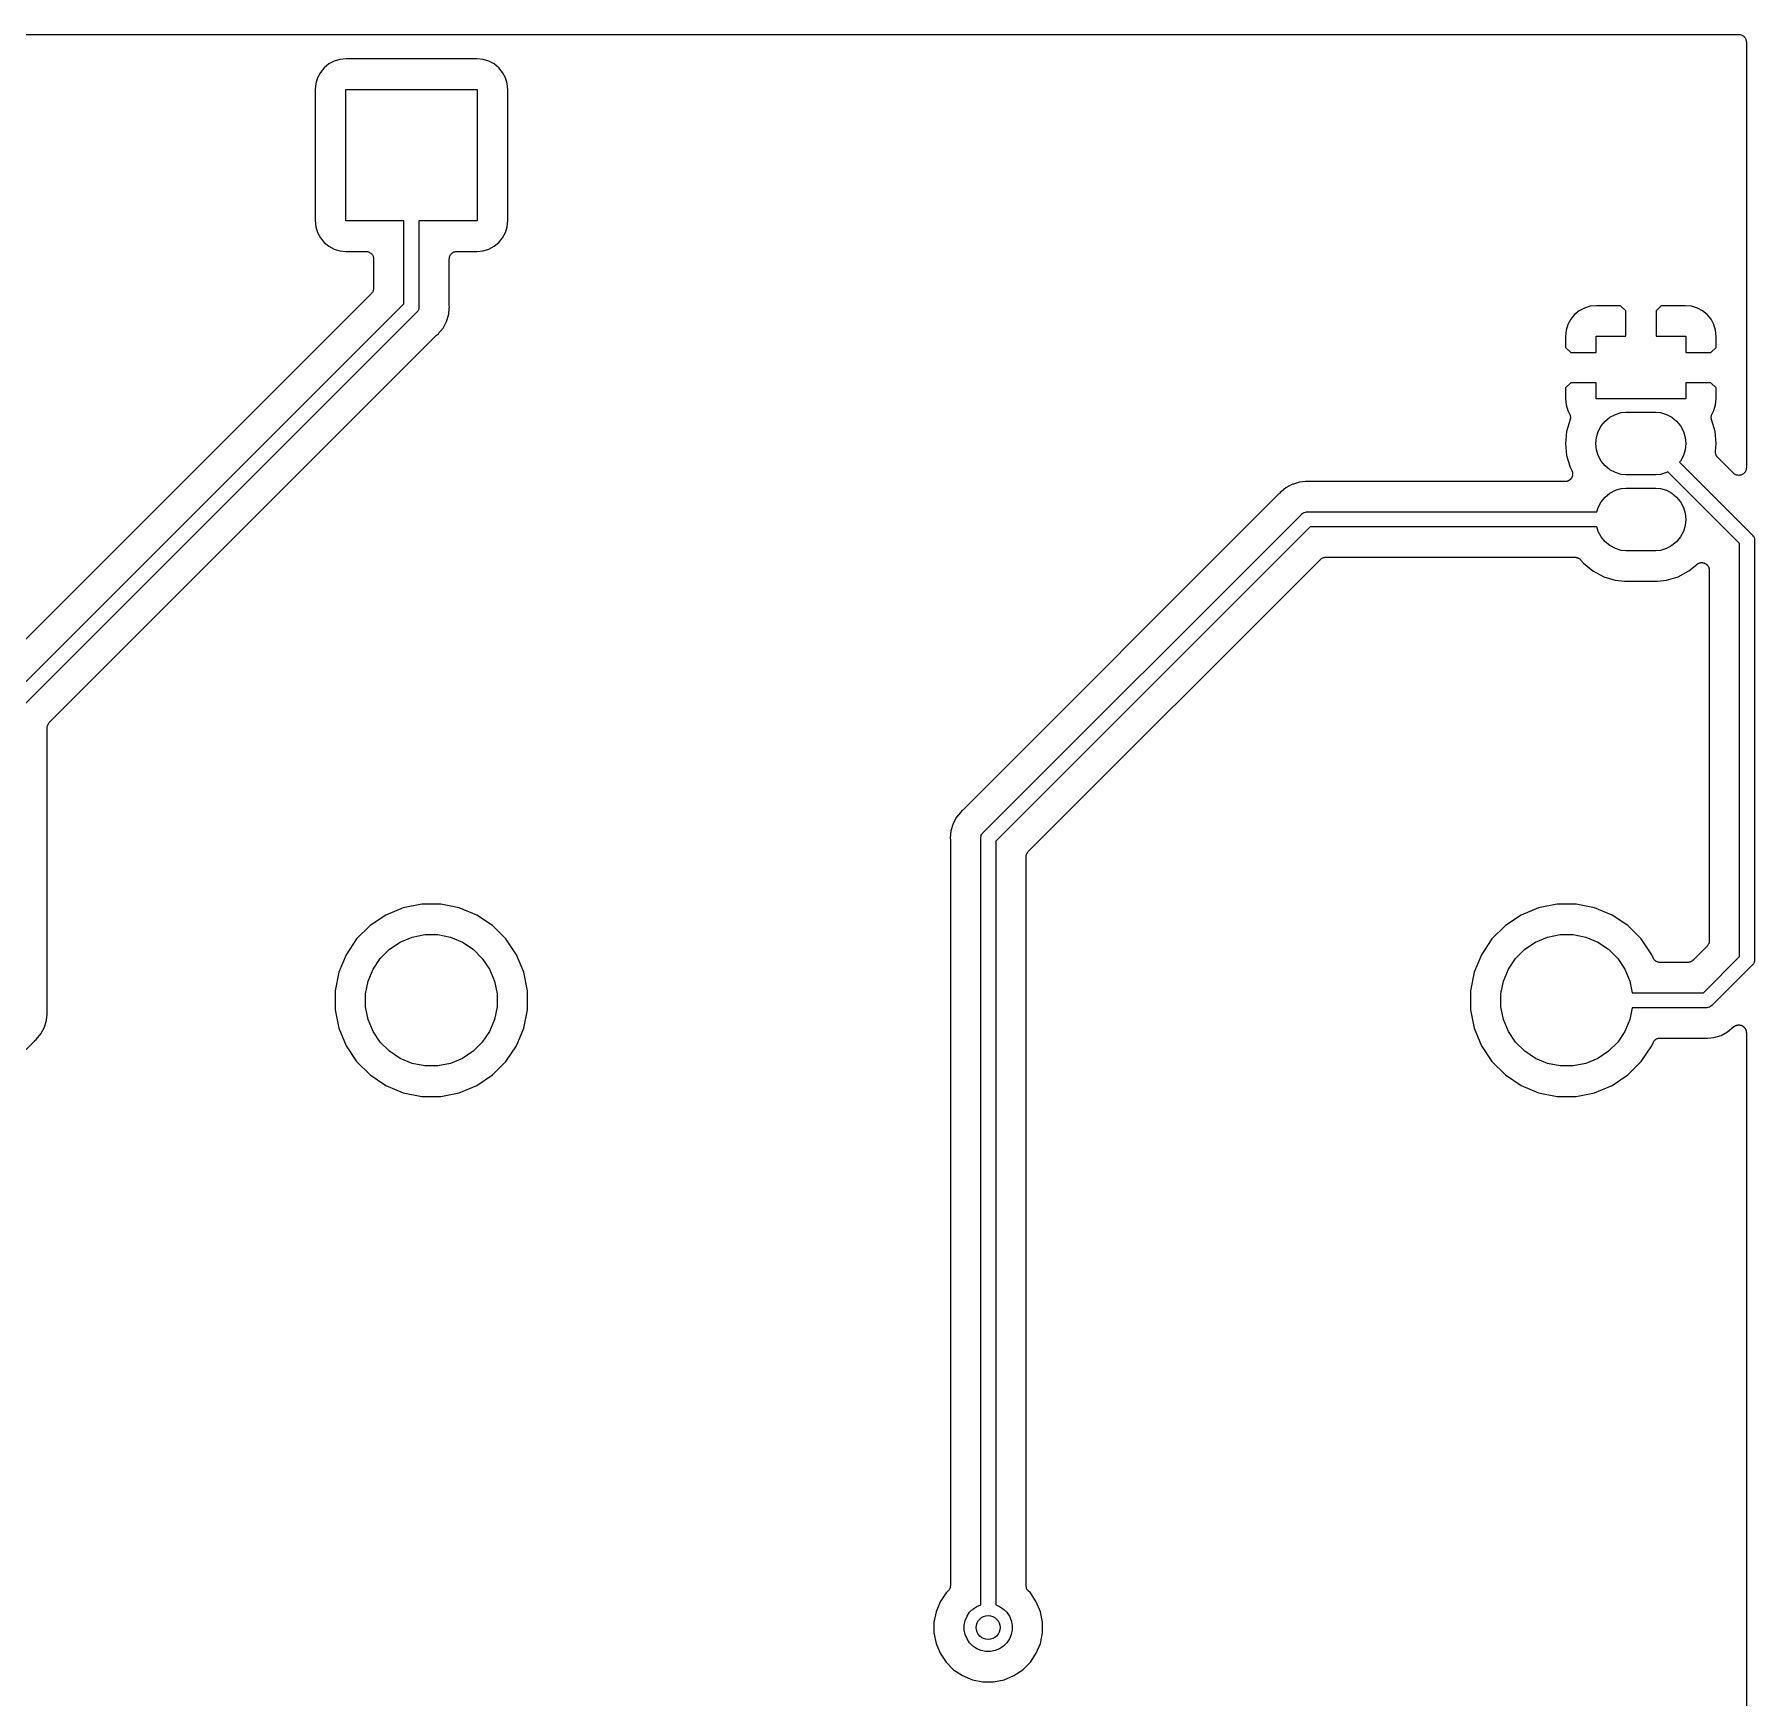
# Model space of a CAD drawing. Extents: x 0.71 to 5.18, y -2.28 to -0.62.
# Drawn here: x 4.052 to 5.185, y -1.716 to -0.621 of the extents above; entities that cross this region are included whole.
import ezdxf

# ---------------------------------------------------------------- set-up
doc = ezdxf.new("R2010")
doc.units = 0
doc.header["$MEASUREMENT"] = 0
doc.layers.add('BLACK', color=7, linetype='CONTINUOUS')

msp = doc.modelspace()

# ---------------------------------------------------------------- linework, layer by layer
at = {"layer": 'BLACK', "linetype": 'CONTINUOUS'}
for p, q in [((0.7255, -0.6205), (5.1745, -0.6205)), ((5.1745, -0.6205), (5.17453, -0.6205)), ((5.17453, -0.6205), (5.17453, -0.6205)), ((5.17453, -0.6205), (5.17454, -0.6205)), ((5.17454, -0.6205), (5.17457, -0.6205)), ((5.17457, -0.6205), (5.17504, -0.620553)), ((5.17504, -0.620553), (5.17551, -0.620602)), ((5.17551, -0.620602), (5.17552, -0.620607)), ((5.17552, -0.620607), (5.17554, -0.620609)), ((5.17554, -0.620609), (5.17599, -0.620752)), ((5.17599, -0.620752), (5.17644, -0.620891)), ((5.17644, -0.620891), (5.17645, -0.620899)), ((5.17645, -0.620899), (5.17647, -0.620904)), ((5.17647, -0.620904), (5.17688, -0.621131)), ((5.17688, -0.621131), (5.1773, -0.621355)), ((5.1773, -0.621355), (5.17731, -0.621366)), ((5.17731, -0.621366), (5.17732, -0.621374)), ((5.17732, -0.621374), (5.17768, -0.621676)), ((5.17768, -0.621676), (5.17805, -0.621977)), ((5.17805, -0.621977), (5.17806, -0.62199)), ((5.17806, -0.62199), (5.17807, -0.622002)), ((5.17807, -0.622002), (5.17837, -0.622368)), ((5.17837, -0.622368), (5.17866, -0.622733)), ((5.17866, -0.622733), (5.17867, -0.622749)), ((5.17867, -0.622749), (5.17868, -0.622762)), ((5.17868, -0.622762), (5.1789, -0.623179)), ((5.1789, -0.623179), (5.17912, -0.623595)), ((5.17912, -0.623595), (5.17913, -0.623611)), ((5.17913, -0.623611), (5.17914, -0.623627)), ((5.17914, -0.623627), (5.17927, -0.624077)), ((5.17927, -0.624077), (5.1794, -0.624529)), ((5.1794, -0.624529), (5.17941, -0.624546)), ((5.17941, -0.624546), (5.17941, -0.624563)), ((5.17941, -0.624563), (5.17945, -0.625031)), ((5.17945, -0.625031), (5.1795, -0.6255)), ((5.1795, -0.6255), (5.1795, -0.906)), ((4.23998, -0.645528), (4.23813, -0.649002)), ((4.24248, -0.642482), (4.23998, -0.645528)), ((4.24553, -0.639983), (4.24248, -0.642482)), ((4.249, -0.638126), (4.24553, -0.639983)), ((4.25277, -0.636982), (4.249, -0.638126)), ((4.25694, -0.636572), (4.25277, -0.636982)), ((4.34306, -0.636572), (4.25694, -0.636572)), ((4.34723, -0.636982), (4.34306, -0.636572)), ((4.351, -0.638126), (4.34723, -0.636982)), ((4.35447, -0.639983), (4.351, -0.638126)), ((4.35752, -0.642482), (4.35447, -0.639983)), ((4.36002, -0.645528), (4.35752, -0.642482)), ((4.36187, -0.649002), (4.36002, -0.645528)), ((4.23698, -0.652772), (4.23657, -0.656939)), ((4.23657, -0.656939), (4.23657, -0.743061)), ((4.23813, -0.649002), (4.23698, -0.652772)), ((4.25669, -0.743307), (4.25669, -0.656693)), ((4.25669, -0.656693), (4.34331, -0.656693)), ((4.34331, -0.656693), (4.34331, -0.743307)), ((4.36302, -0.652772), (4.36187, -0.649002)), ((4.36343, -0.656939), (4.36302, -0.652772)), ((4.36343, -0.743061), (4.36343, -0.656939)), ((4.23657, -0.743061), (4.23698, -0.747228)), ((4.23698, -0.747228), (4.23813, -0.750998)), ((4.29508, -0.743307), (4.25669, -0.743307)), ((4.29508, -0.797961), (4.29508, -0.743307)), ((4.34331, -0.743307), (4.30492, -0.743307)), ((4.30492, -0.743307), (4.30492, -0.799759)), ((4.36187, -0.750998), (4.36302, -0.747228)), ((4.36302, -0.747228), (4.36343, -0.743061)), ((4.23813, -0.750998), (4.23998, -0.754472)), ((4.23998, -0.754472), (4.24248, -0.757518)), ((4.24248, -0.757518), (4.24553, -0.760017)), ((4.35447, -0.760017), (4.35752, -0.757518)), ((4.35752, -0.757518), (4.36002, -0.754472)), ((4.36002, -0.754472), (4.36187, -0.750998)), ((4.24553, -0.760017), (4.249, -0.761874)), ((4.249, -0.761874), (4.25277, -0.763018)), ((4.25277, -0.763018), (4.25694, -0.763428)), ((4.25694, -0.763428), (4.27008, -0.763428)), ((4.27008, -0.763428), (4.27011, -0.763428)), ((4.27011, -0.763428), (4.27011, -0.763428)), ((4.27011, -0.763428), (4.27011, -0.763428)), ((4.27011, -0.763428), (4.27015, -0.763429)), ((4.27015, -0.763429), (4.27062, -0.763481)), ((4.27062, -0.763481), (4.27108, -0.76353)), ((4.27108, -0.76353), (4.2711, -0.763535)), ((4.2711, -0.763535), (4.27112, -0.763537)), ((4.27112, -0.763537), (4.27157, -0.76368)), ((4.27157, -0.76368), (4.27202, -0.763819)), ((4.27202, -0.763819), (4.27203, -0.763827)), ((4.27203, -0.763827), (4.27205, -0.763832)), ((4.27205, -0.763832), (4.27246, -0.764059)), ((4.27246, -0.764059), (4.27287, -0.764283)), ((4.27287, -0.764283), (4.27289, -0.764294)), ((4.27289, -0.764294), (4.2729, -0.764302)), ((4.2729, -0.764302), (4.27326, -0.764604)), ((4.27326, -0.764604), (4.27363, -0.764905)), ((4.27363, -0.764905), (4.27364, -0.764918)), ((4.27364, -0.764918), (4.27365, -0.76493)), ((4.27365, -0.76493), (4.27395, -0.765296)), ((4.27395, -0.765296), (4.27424, -0.765661)), ((4.27424, -0.765661), (4.27425, -0.765677)), ((4.27425, -0.765677), (4.27426, -0.76569)), ((4.27426, -0.76569), (4.27448, -0.766107)), ((4.27448, -0.766107), (4.2747, -0.766523)), ((4.2747, -0.766523), (4.27471, -0.766539)), ((4.27471, -0.766539), (4.27471, -0.766555)), ((4.27471, -0.766555), (4.27485, -0.767005)), ((4.27485, -0.767005), (4.27498, -0.767457)), ((4.27498, -0.767457), (4.27499, -0.767474)), ((4.27499, -0.767474), (4.27499, -0.767491)), ((4.27499, -0.767491), (4.27503, -0.767959)), ((4.27503, -0.767959), (4.27508, -0.768428)), ((4.27508, -0.768428), (4.27508, -0.787606)), ((4.32492, -0.768358), (4.32497, -0.767889)), ((4.32492, -0.768392), (4.32492, -0.768358)), ((4.32492, -0.768393), (4.32492, -0.768392)), ((4.32492, -0.768394), (4.32492, -0.768393)), ((4.32492, -0.768428), (4.32492, -0.768394)), ((4.32492, -0.798531), (4.32492, -0.768428)), ((4.32497, -0.767889), (4.32502, -0.767423)), ((4.32502, -0.767423), (4.32503, -0.767406)), ((4.32503, -0.767388), (4.32517, -0.76694)), ((4.32503, -0.767406), (4.32503, -0.767388)), ((4.32517, -0.76694), (4.32531, -0.76649)), ((4.32531, -0.76649), (4.32532, -0.766475)), ((4.32532, -0.766475), (4.32533, -0.766458)), ((4.32533, -0.766458), (4.32555, -0.766047)), ((4.32555, -0.766047), (4.32578, -0.765632)), ((4.32578, -0.765632), (4.32579, -0.765619)), ((4.32579, -0.765619), (4.3258, -0.765603)), ((4.3258, -0.765603), (4.3261, -0.765243)), ((4.3261, -0.765243), (4.3264, -0.76488)), ((4.3264, -0.76488), (4.32641, -0.764869)), ((4.32641, -0.764869), (4.32642, -0.764856)), ((4.32642, -0.764856), (4.32679, -0.764561)), ((4.32679, -0.764561), (4.32715, -0.764263)), ((4.32715, -0.764263), (4.32717, -0.764255)), ((4.32717, -0.764255), (4.32718, -0.764244)), ((4.32718, -0.764244), (4.3276, -0.764026)), ((4.3276, -0.764026), (4.32802, -0.763805)), ((4.32802, -0.763805), (4.32803, -0.7638)), ((4.32803, -0.7638), (4.32805, -0.763792)), ((4.32805, -0.763792), (4.3285, -0.76366)), ((4.3285, -0.76366), (4.32895, -0.763523)), ((4.32895, -0.763523), (4.32897, -0.763522)), ((4.32897, -0.763522), (4.32898, -0.763517)), ((4.32898, -0.763517), (4.32945, -0.763474)), ((4.32945, -0.763474), (4.32992, -0.763428)), ((4.32992, -0.763428), (4.34306, -0.763428)), ((4.34306, -0.763428), (4.34723, -0.763018)), ((4.34723, -0.763018), (4.351, -0.761874)), ((4.351, -0.761874), (4.35447, -0.760017)), ((4.27361, -0.791142), (4.01842, -1.04634)), ((4.27391, -0.790785), (4.27361, -0.791142)), ((4.2742, -0.790431), (4.27391, -0.790785)), ((4.27422, -0.790408), (4.2742, -0.790431)), ((4.27423, -0.790388), (4.27422, -0.790408)), ((4.27445, -0.789981), (4.27423, -0.790388)), ((4.27467, -0.789576), (4.27445, -0.789981)), ((4.27468, -0.789551), (4.27467, -0.789576)), ((4.27469, -0.789528), (4.27468, -0.789551)), ((4.27483, -0.789085), (4.27469, -0.789528)), ((4.27497, -0.788646), (4.27483, -0.789085)), ((4.27498, -0.788594), (4.27497, -0.78862)), ((4.27497, -0.78862), (4.27497, -0.788646)), ((4.27503, -0.788136), (4.27498, -0.788594)), ((4.27508, -0.787676), (4.27503, -0.788136)), ((4.27508, -0.787606), (4.27508, -0.787623)), ((4.27508, -0.787623), (4.27508, -0.787624)), ((4.27508, -0.787624), (4.27508, -0.787624)), ((4.27508, -0.787624), (4.27508, -0.787676)), ((4.03169, -1.06135), (4.29508, -0.797961)), ((4.30331, -0.80365), (4.03992, -1.06704)), ((4.3035, -0.803497), (4.30331, -0.80365)), ((4.30365, -0.803309), (4.3035, -0.803497)), ((4.30411, -0.802747), (4.30365, -0.803309)), ((4.30365, -0.803309), (4.30365, -0.803309)), ((4.30413, -0.80271), (4.30411, -0.802747)), ((4.30457, -0.801892), (4.30413, -0.80271)), ((4.30485, -0.800965), (4.30457, -0.801892)), ((4.30492, -0.800241), (4.30485, -0.800965)), ((4.30492, -0.799759), (4.30495, -0.8)), ((4.30495, -0.8), (4.30492, -0.800241)), ((4.30492, -0.800241), (4.30492, -0.800241)), ((4.32456, -0.804885), (4.32495, -0.80098)), ((4.32494, -0.79874), (4.32492, -0.798531)), ((4.32494, -0.798951), (4.32494, -0.79874)), ((4.32495, -0.799021), (4.32494, -0.798951)), ((4.32504, -0.8), (4.32495, -0.799021)), ((4.32495, -0.800979), (4.32504, -0.8)), ((4.32495, -0.80098), (4.32495, -0.800979)), ((5.06931, -0.802621), (5.06626, -0.80512)), ((5.07278, -0.800764), (5.06931, -0.802621)), ((5.07655, -0.79962), (5.07278, -0.800764)), ((5.0807, -0.799211), (5.07655, -0.79962)), ((5.09667, -0.799317), (5.0807, -0.799211)), ((5.1, -0.802652), (5.09667, -0.799317)), ((5.1, -0.819331), (5.1, -0.802652)), ((5.12333, -0.799317), (5.12, -0.802652)), ((5.12, -0.802652), (5.12, -0.819331)), ((5.1393, -0.799211), (5.12333, -0.799317)), ((5.14345, -0.79962), (5.1393, -0.799211)), ((5.14722, -0.800764), (5.14345, -0.79962)), ((5.15069, -0.802621), (5.14722, -0.800764)), ((5.15374, -0.80512), (5.15069, -0.802621)), ((4.31898, -0.816158), (4.32082, -0.813913)), ((4.32082, -0.813913), (4.32314, -0.809583)), ((4.32314, -0.809583), (4.32456, -0.804885)), ((5.06076, -0.81541), (5.06035, -0.819544)), ((5.06191, -0.81164), (5.06076, -0.81541)), ((5.06376, -0.808165), (5.06191, -0.81164)), ((5.06626, -0.80512), (5.06376, -0.808165)), ((5.15624, -0.808165), (5.15374, -0.80512)), ((5.15809, -0.81164), (5.15624, -0.808165)), ((5.15924, -0.81541), (5.15809, -0.81164)), ((5.15965, -0.819544), (5.15924, -0.81541)), ((4.06139, -1.07386), (4.31658, -0.818661)), ((4.31658, -0.818661), (4.31663, -0.818612)), ((4.31663, -0.818612), (4.3168, -0.81848)), ((4.3168, -0.81848), (4.31695, -0.818332)), ((4.31695, -0.818332), (4.31771, -0.817707)), ((4.31771, -0.817707), (4.31833, -0.816946)), ((4.31833, -0.816946), (4.31834, -0.816942)), ((4.31834, -0.816942), (4.31898, -0.816159)), ((4.31898, -0.816159), (4.31898, -0.816158)), ((5.06035, -0.819544), (5.06045, -0.826652)), ((5.06045, -0.826652), (5.06379, -0.83)), ((5.08047, -0.83), (5.08047, -0.819331)), ((5.08047, -0.819331), (5.1, -0.819331)), ((5.12, -0.819331), (5.13953, -0.819331)), ((5.13953, -0.819331), (5.13953, -0.83)), ((5.15621, -0.83), (5.15955, -0.826652)), ((5.15955, -0.826652), (5.15965, -0.819544)), ((5.06379, -0.83), (5.08047, -0.83)), ((5.13953, -0.83), (5.15621, -0.83)), ((5.06379, -0.85), (5.06045, -0.853348)), ((5.08047, -0.85), (5.06379, -0.85)), ((5.08047, -0.860669), (5.08047, -0.85)), ((5.15621, -0.85), (5.13953, -0.85)), ((5.13953, -0.85), (5.13953, -0.860669)), ((5.15955, -0.853348), (5.15621, -0.85)), ((5.06045, -0.853348), (5.06035, -0.860456)), ((5.06035, -0.860456), (5.06076, -0.86459)), ((5.13953, -0.860669), (5.08047, -0.860669)), ((5.15924, -0.86459), (5.15965, -0.860456)), ((5.15965, -0.860456), (5.15955, -0.853348)), ((5.06076, -0.86459), (5.06191, -0.86836)), ((5.06191, -0.86836), (5.06304, -0.870474)), ((5.06304, -0.870474), (5.06304, -0.870488)), ((5.06304, -0.870488), (5.06304, -0.870489)), ((5.06304, -0.870489), (5.06304, -0.87049)), ((5.06304, -0.87049), (5.06307, -0.870536)), ((5.06307, -0.870536), (5.06324, -0.870964)), ((5.06324, -0.870964), (5.06341, -0.871392)), ((5.06341, -0.871392), (5.06342, -0.871418)), ((5.06342, -0.871418), (5.06343, -0.871442)), ((5.06343, -0.871442), (5.06351, -0.871896)), ((5.06351, -0.871896), (5.0636, -0.872349)), ((5.0636, -0.872349), (5.0636, -0.872376)), ((5.0636, -0.872376), (5.06361, -0.872402)), ((5.06361, -0.872402), (5.0636, -0.872864)), ((5.0896, -0.872731), (5.09319, -0.870812)), ((5.09319, -0.870812), (5.09709, -0.86963)), ((5.09709, -0.86963), (5.10013, -0.869331)), ((5.10013, -0.869331), (5.11987, -0.869331)), ((5.11987, -0.869331), (5.12291, -0.86963)), ((5.12291, -0.86963), (5.12681, -0.870812)), ((5.12681, -0.870812), (5.1304, -0.872731)), ((5.1564, -0.87228), (5.1565, -0.871827)), ((5.1564, -0.872306), (5.1564, -0.87228)), ((5.1564, -0.872332), (5.1564, -0.872306)), ((5.1564, -0.872793), (5.1564, -0.872332)), ((5.1565, -0.871827), (5.15659, -0.871375)), ((5.15659, -0.871375), (5.1566, -0.871351)), ((5.1566, -0.871351), (5.15661, -0.871325)), ((5.15661, -0.871325), (5.15679, -0.870901)), ((5.15679, -0.870901), (5.15696, -0.870474)), ((5.15696, -0.870474), (5.15809, -0.86836)), ((5.15809, -0.86836), (5.15924, -0.86459)), ((5.06106, -0.882027), (5.06028, -0.89)), ((5.06341, -0.874282), (5.06106, -0.882027)), ((5.0635, -0.873832), (5.06341, -0.874282)), ((5.0636, -0.873377), (5.0635, -0.873832)), ((5.0636, -0.872864), (5.0636, -0.873325)), ((5.0636, -0.873325), (5.0636, -0.873351)), ((5.0636, -0.873351), (5.0636, -0.873377)), ((5.08077, -0.885948), (5.08195, -0.882052)), ((5.08195, -0.882052), (5.08387, -0.878461)), ((5.08387, -0.878461), (5.08646, -0.875314)), ((5.08646, -0.875314), (5.0896, -0.872731)), ((5.1304, -0.872731), (5.13354, -0.875314)), ((5.13354, -0.875314), (5.13613, -0.878461)), ((5.13613, -0.878461), (5.13805, -0.882052)), ((5.13805, -0.882052), (5.13923, -0.885948)), ((5.15639, -0.873256), (5.1564, -0.872793)), ((5.1564, -0.873282), (5.15639, -0.873256)), ((5.1564, -0.873308), (5.1564, -0.873282)), ((5.15649, -0.873759), (5.1564, -0.873308)), ((5.15657, -0.874215), (5.15649, -0.873759)), ((5.15658, -0.874265), (5.15657, -0.874215)), ((5.15658, -0.874266), (5.15658, -0.874265)), ((5.15659, -0.874282), (5.15658, -0.874266)), ((5.15658, -0.874266), (5.15658, -0.874266)), ((5.15894, -0.882027), (5.15659, -0.874282)), ((5.15972, -0.89), (5.15894, -0.882027)), ((5.06028, -0.89), (5.06106, -0.897973)), ((5.08037, -0.89), (5.08077, -0.885948)), ((5.08077, -0.894052), (5.08037, -0.89)), ((5.08195, -0.897948), (5.08077, -0.894052)), ((5.13923, -0.894052), (5.13805, -0.897948)), ((5.13923, -0.885948), (5.13963, -0.89)), ((5.13963, -0.89), (5.13923, -0.894052)), ((5.15921, -0.895198), (5.15972, -0.89)), ((5.15921, -0.895418), (5.15921, -0.895198)), ((5.06106, -0.897973), (5.06339, -0.905639)), ((5.06339, -0.905639), (5.0645, -0.907722)), ((5.08387, -0.901539), (5.08195, -0.897948)), ((5.08646, -0.904686), (5.08387, -0.901539)), ((5.0896, -0.907269), (5.08646, -0.904686)), ((5.13613, -0.901539), (5.13548, -0.902332)), ((5.13548, -0.902332), (5.18331, -0.950165)), ((5.13805, -0.897948), (5.13613, -0.901539)), ((5.15919, -0.895636), (5.15921, -0.895418)), ((5.15921, -0.895905), (5.15919, -0.895636)), ((5.15921, -0.896174), (5.15921, -0.895905)), ((5.15925, -0.896389), (5.15921, -0.896174)), ((5.15927, -0.896608), (5.15925, -0.896389)), ((5.15935, -0.896867), (5.15927, -0.896608)), ((5.1594, -0.897131), (5.15935, -0.896867)), ((5.15948, -0.897334), (5.1594, -0.897131)), ((5.15955, -0.897545), (5.15948, -0.897334)), ((5.15967, -0.897785), (5.15955, -0.897545)), ((5.15977, -0.898034), (5.15967, -0.897785)), ((5.15989, -0.898217), (5.15977, -0.898034)), ((5.15999, -0.898412), (5.15989, -0.898217)), ((5.16016, -0.898622), (5.15999, -0.898412)), ((5.16031, -0.898847), (5.16016, -0.898622)), ((5.16047, -0.899003), (5.16031, -0.898847)), ((5.1606, -0.899174), (5.16047, -0.899003)), ((5.16065, -0.899224), (5.1606, -0.899174)), ((5.17096, -0.909536), (5.16065, -0.899224)), ((5.17945, -0.906551), (5.17939, -0.907023)), ((5.1795, -0.90607), (5.17945, -0.906551)), ((5.1795, -0.906), (5.1795, -0.906052)), ((5.1795, -0.906052), (5.1795, -0.906053)), ((5.1795, -0.906053), (5.1795, -0.906053)), ((5.1795, -0.906053), (5.1795, -0.90607)), ((4.88042, -0.916864), (4.87609, -0.919178)), ((4.88105, -0.916671), (4.88042, -0.916864)), ((4.88106, -0.91667), (4.88105, -0.916671)), ((4.88511, -0.915439), (4.88106, -0.91667)), ((4.88902, -0.915055), (4.88511, -0.915439)), ((4.89, -0.914958), (4.88902, -0.915055)), ((4.88902, -0.915055), (4.88902, -0.915055)), ((4.89098, -0.915055), (4.89, -0.914958)), ((4.89119, -0.915055), (4.89098, -0.915055)), ((4.8914, -0.915078), (4.89119, -0.915055)), ((4.89147, -0.915079), (4.8914, -0.915078)), ((5.06009, -0.915079), (4.89147, -0.915079)), ((5.06032, -0.915056), (5.06009, -0.915079)), ((5.06055, -0.915057), (5.06032, -0.915056)), ((5.06081, -0.915009), (5.06055, -0.915057)), ((5.06106, -0.914984), (5.06081, -0.915009)), ((5.06128, -0.914916), (5.06106, -0.914984)), ((5.06151, -0.914872), (5.06128, -0.914916)), ((5.06175, -0.914776), (5.06151, -0.914872)), ((5.062, -0.914701), (5.06175, -0.914776)), ((5.0622, -0.914592), (5.062, -0.914701)), ((5.06242, -0.914505), (5.0622, -0.914592)), ((5.06263, -0.914364), (5.06242, -0.914505)), ((5.06286, -0.914243), (5.06263, -0.914364)), ((5.06304, -0.914096), (5.06286, -0.914243)), ((5.06323, -0.913969), (5.06304, -0.914096)), ((5.06341, -0.913789), (5.06323, -0.913969)), ((5.06361, -0.913627), (5.06341, -0.913789)), ((5.06376, -0.913447), (5.06361, -0.913627)), ((5.06393, -0.913284), (5.06376, -0.913447)), ((5.06407, -0.913072), (5.06393, -0.913284)), ((5.06424, -0.912875), (5.06407, -0.913072)), ((5.06435, -0.91267), (5.06424, -0.912875)), ((5.06448, -0.912478), (5.06435, -0.91267)), ((5.06458, -0.912242), (5.06448, -0.912478)), ((5.0645, -0.907722), (5.06453, -0.907784)), ((5.06453, -0.907784), (5.06462, -0.908)), ((5.0647, -0.912016), (5.06458, -0.912242)), ((5.06462, -0.908), (5.06473, -0.908206)), ((5.06477, -0.911794), (5.0647, -0.912016)), ((5.06473, -0.908206), (5.0648, -0.908451)), ((5.06486, -0.91158), (5.06477, -0.911794)), ((5.0648, -0.908451), (5.06489, -0.90869)), ((5.06491, -0.911329), (5.06486, -0.91158)), ((5.06489, -0.90869), (5.06494, -0.908919)), ((5.06499, -0.911084), (5.06491, -0.911329)), ((5.06494, -0.908919), (5.065, -0.909142)), ((5.06501, -0.910853), (5.06499, -0.911084)), ((5.065, -0.909142), (5.06502, -0.909397)), ((5.06506, -0.910625), (5.06501, -0.910853)), ((5.06502, -0.909397), (5.06507, -0.909649)), ((5.06509, -0.910114), (5.06506, -0.910369)), ((5.06506, -0.910369), (5.06506, -0.910625)), ((5.06507, -0.909649), (5.06507, -0.909882)), ((5.06507, -0.909882), (5.06509, -0.910114)), ((5.09319, -0.909188), (5.0896, -0.907269)), ((5.09709, -0.91037), (5.09319, -0.909188)), ((5.10013, -0.910669), (5.09709, -0.91037)), ((5.11987, -0.910669), (5.10013, -0.910669)), ((5.12291, -0.91037), (5.11987, -0.910669)), ((5.12681, -0.909188), (5.12291, -0.91037)), ((5.12785, -0.908629), (5.12681, -0.909188)), ((5.17508, -0.955854), (5.12785, -0.908629)), ((5.17133, -0.909839), (5.17096, -0.909536)), ((5.1717, -0.910145), (5.17133, -0.909839)), ((5.17171, -0.91015), (5.1717, -0.910145)), ((5.17172, -0.910155), (5.17171, -0.91015)), ((5.17214, -0.910381), (5.17172, -0.910155)), ((5.17256, -0.910609), (5.17214, -0.910381)), ((5.17257, -0.910612), (5.17256, -0.910609)), ((5.17258, -0.910616), (5.17257, -0.910612)), ((5.17304, -0.910757), (5.17258, -0.910616)), ((5.17349, -0.910898), (5.17304, -0.910757)), ((5.1735, -0.910899), (5.17349, -0.910898)), ((5.17351, -0.910902), (5.1735, -0.910899)), ((5.17399, -0.91095), (5.17351, -0.910902)), ((5.17447, -0.911), (5.17399, -0.91095)), ((5.17448, -0.911), (5.17447, -0.910999)), ((5.17447, -0.910999), (5.17447, -0.911)), ((5.17496, -0.910955), (5.17448, -0.911)), ((5.17544, -0.910912), (5.17496, -0.910955)), ((5.17545, -0.910909), (5.17544, -0.910912)), ((5.17592, -0.91077), (5.17545, -0.910908)), ((5.17545, -0.910908), (5.17545, -0.910909)), ((5.17637, -0.910636), (5.17592, -0.91077)), ((5.17638, -0.910632), (5.17637, -0.910636)), ((5.17639, -0.910629), (5.17638, -0.910632)), ((5.17682, -0.910405), (5.17639, -0.910629)), ((5.17724, -0.910184), (5.17682, -0.910405)), ((5.17725, -0.910174), (5.17724, -0.910179)), ((5.17724, -0.910179), (5.17724, -0.910184)), ((5.17762, -0.909873), (5.17725, -0.910174)), ((5.178, -0.909573), (5.17762, -0.909873)), ((5.17801, -0.90956), (5.178, -0.909566)), ((5.178, -0.909566), (5.178, -0.909573)), ((5.17832, -0.909195), (5.17801, -0.90956)), ((5.17863, -0.908825), (5.17832, -0.909195)), ((5.17864, -0.908811), (5.17863, -0.908817)), ((5.17863, -0.908817), (5.17863, -0.908825)), ((5.17886, -0.908394), (5.17864, -0.908811)), ((5.1791, -0.90797), (5.17886, -0.908394)), ((5.17924, -0.907501), (5.1791, -0.907954)), ((5.1791, -0.907954), (5.1791, -0.907961)), ((5.1791, -0.907961), (5.1791, -0.90797)), ((5.17939, -0.90704), (5.17924, -0.907501)), ((5.17939, -0.907023), (5.17939, -0.907031)), ((5.17939, -0.907031), (5.17939, -0.90704)), ((4.87134, -0.923417), (4.66342, -1.13134)), ((4.87147, -0.923255), (4.87134, -0.923417)), ((4.87162, -0.923107), (4.87147, -0.923255)), ((4.87167, -0.923054), (4.87162, -0.923107)), ((4.87229, -0.922293), (4.87167, -0.923054)), ((4.87318, -0.921569), (4.87229, -0.922293)), ((4.87609, -0.919178), (4.87318, -0.921569)), ((5.08195, -0.932052), (5.08387, -0.928461)), ((5.08387, -0.928461), (5.08646, -0.925314)), ((5.08646, -0.925314), (5.0896, -0.922731)), ((5.0896, -0.922731), (5.09319, -0.920812)), ((5.09319, -0.920812), (5.09709, -0.91963)), ((5.09709, -0.91963), (5.10013, -0.919331)), ((5.10013, -0.919331), (5.11987, -0.919331)), ((5.11987, -0.919331), (5.12291, -0.91963)), ((5.12291, -0.91963), (5.12681, -0.920812)), ((5.12681, -0.920812), (5.1304, -0.922731)), ((5.1304, -0.922731), (5.13354, -0.925314)), ((5.13354, -0.925314), (5.13613, -0.928461)), ((5.13613, -0.928461), (5.13805, -0.932052)), ((4.67669, -1.14635), (4.88635, -0.936691)), ((4.88635, -0.936691), (4.8865, -0.936503)), ((4.8865, -0.936503), (4.88669, -0.93635)), ((4.88669, -0.936349), (4.88725, -0.935888)), ((4.88669, -0.93635), (4.88669, -0.936349)), ((4.88725, -0.935888), (4.88811, -0.935431)), ((4.88811, -0.935431), (4.88904, -0.93515)), ((4.88904, -0.93515), (4.88976, -0.935079)), ((4.88976, -0.935079), (4.89, -0.935055)), ((4.88976, -0.935079), (4.88976, -0.935079)), ((4.89, -0.935055), (4.89024, -0.935079)), ((4.89024, -0.935079), (5.08104, -0.935079)), ((5.08104, -0.935079), (5.08195, -0.932052)), ((5.13805, -0.932052), (5.13923, -0.935948)), ((5.13923, -0.935948), (5.13963, -0.94)), ((5.13963, -0.94), (5.13923, -0.944052)), ((4.89204, -0.944921), (4.68492, -1.15204)), ((5.08104, -0.944921), (4.89204, -0.944921)), ((5.08195, -0.947948), (5.08104, -0.944921)), ((5.08387, -0.951539), (5.08195, -0.947948)), ((5.08646, -0.954686), (5.08387, -0.951539)), ((5.13613, -0.951539), (5.13354, -0.954686)), ((5.13805, -0.947948), (5.13613, -0.951539)), ((5.13923, -0.944052), (5.13805, -0.947948)), ((5.18331, -0.950165), (5.1835, -0.950319)), ((5.1835, -0.950319), (5.18365, -0.950506)), ((5.18365, -0.950506), (5.18411, -0.951068)), ((5.18411, -0.951068), (5.18438, -0.951563)), ((5.18438, -0.951563), (5.18457, -0.951923)), ((5.18457, -0.951923), (5.18485, -0.95285)), ((5.0896, -0.957269), (5.08646, -0.954686)), ((5.09319, -0.959188), (5.0896, -0.957269)), ((5.09709, -0.96037), (5.09319, -0.959188)), ((5.10013, -0.960669), (5.09709, -0.96037)), ((5.11987, -0.960669), (5.10013, -0.960669)), ((5.12291, -0.96037), (5.11987, -0.960669)), ((5.12681, -0.959188), (5.12291, -0.96037)), ((5.1304, -0.957269), (5.12681, -0.959188)), ((5.13354, -0.954686), (5.1304, -0.957269)), ((5.17508, -1.22796), (5.17508, -0.955854)), ((5.18485, -0.95285), (5.18492, -0.953574)), ((5.18492, -0.953574), (5.18492, -0.953574)), ((5.18492, -0.953574), (5.18494, -0.953815)), ((5.18494, -0.953815), (5.18492, -0.954056)), ((5.18492, -0.954056), (5.18492, -1.22976)), ((4.70639, -1.15886), (4.89886, -0.966386)), ((4.89886, -0.966386), (4.89887, -0.966374)), ((4.89887, -0.966373), (4.89891, -0.966337)), ((4.89887, -0.966374), (4.89887, -0.966373)), ((4.89887, -0.966373), (4.89887, -0.966373)), ((4.89891, -0.966337), (4.89927, -0.966048)), ((4.89927, -0.966048), (4.89963, -0.965757)), ((4.89963, -0.965757), (4.89965, -0.965744)), ((4.89965, -0.965744), (4.89967, -0.965728)), ((4.89967, -0.965728), (4.90008, -0.965515)), ((4.90008, -0.965515), (4.90049, -0.965299)), ((4.90049, -0.965299), (4.90051, -0.965291)), ((4.90051, -0.965291), (4.90054, -0.965279)), ((4.90054, -0.965279), (4.90098, -0.96515)), ((4.90098, -0.96515), (4.90142, -0.965016)), ((4.90142, -0.965016), (4.90145, -0.965014)), ((4.90145, -0.965014), (4.90147, -0.965007)), ((4.90147, -0.965007), (4.90193, -0.964966)), ((4.90193, -0.964966), (4.90239, -0.964921)), ((4.90239, -0.964921), (5.06662, -0.964921)), ((5.06662, -0.964921), (5.06669, -0.964922)), ((5.06669, -0.964922), (5.06691, -0.964946)), ((5.06691, -0.964946), (5.06713, -0.964947)), ((5.06713, -0.964947), (5.06739, -0.965)), ((5.06739, -0.965), (5.06766, -0.965031)), ((5.06766, -0.965031), (5.06787, -0.965097)), ((5.06787, -0.965097), (5.06808, -0.96514)), ((5.06808, -0.96514), (5.06833, -0.965244)), ((5.06833, -0.965244), (5.06859, -0.965326)), ((5.06859, -0.965326), (5.06878, -0.965431)), ((5.06878, -0.965431), (5.06898, -0.965516)), ((5.06898, -0.965516), (5.06921, -0.965666)), ((5.06921, -0.965666), (5.06944, -0.965796)), ((5.06944, -0.965796), (5.06961, -0.965937)), ((5.06961, -0.965937), (5.06979, -0.966059)), ((5.06979, -0.966059), (5.06998, -0.96625)), ((5.06998, -0.96625), (5.07019, -0.966423)), ((5.07019, -0.966423), (5.07033, -0.966594)), ((5.07033, -0.966594), (5.07048, -0.966749)), ((5.07048, -0.966749), (5.07225, -0.968897)), ((5.07225, -0.968897), (5.07844, -0.973979)), ((5.07844, -0.973979), (5.0855, -0.977755)), ((5.1345, -0.977755), (5.14156, -0.973979)), ((5.14156, -0.973979), (5.14691, -0.969593)), ((5.14691, -0.969593), (5.14696, -0.969549)), ((5.14696, -0.969549), (5.14716, -0.969421)), ((5.14716, -0.969421), (5.14734, -0.969274)), ((5.14734, -0.969274), (5.14757, -0.969156)), ((5.14757, -0.969156), (5.14778, -0.969018)), ((5.14778, -0.969018), (5.148, -0.96893)), ((5.148, -0.96893), (5.14821, -0.968822)), ((5.14821, -0.968822), (5.14845, -0.96875)), ((5.14845, -0.96875), (5.14869, -0.968656)), ((5.14869, -0.968656), (5.14892, -0.968613)), ((5.14892, -0.968613), (5.14914, -0.968546)), ((5.14914, -0.968546), (5.1494, -0.968523)), ((5.1494, -0.968523), (5.14965, -0.968477)), ((5.14965, -0.968477), (5.14988, -0.968479)), ((5.14988, -0.968479), (5.15011, -0.968458)), ((5.15011, -0.968458), (5.15037, -0.968484)), ((5.15037, -0.968484), (5.15062, -0.968487)), ((5.15062, -0.968487), (5.15085, -0.968535)), ((5.15085, -0.968535), (5.15108, -0.96856)), ((5.15108, -0.96856), (5.15133, -0.968635)), ((5.15133, -0.968635), (5.15158, -0.968687)), ((5.15158, -0.968687), (5.15179, -0.968779)), ((5.15179, -0.968779), (5.15202, -0.968848)), ((5.15202, -0.968848), (5.15224, -0.968969)), ((5.15224, -0.968969), (5.15247, -0.969069)), ((5.15247, -0.969069), (5.15267, -0.969201)), ((5.15267, -0.969201), (5.15287, -0.969313)), ((5.15287, -0.969313), (5.15307, -0.969475)), ((5.15307, -0.969475), (5.15328, -0.969618)), ((5.15328, -0.969618), (5.15345, -0.969785)), ((5.15345, -0.969785), (5.15363, -0.969935)), ((5.15363, -0.969935), (5.15379, -0.970132)), ((5.15379, -0.970132), (5.15397, -0.970313)), ((5.15397, -0.970313), (5.15409, -0.970509)), ((5.15409, -0.970509), (5.15424, -0.970691)), ((5.15424, -0.970691), (5.15436, -0.970916)), ((5.15436, -0.970916), (5.1545, -0.971128)), ((5.1545, -0.971128), (5.15459, -0.971345)), ((5.15459, -0.971345), (5.1547, -0.971552)), ((5.1547, -0.971552), (5.15478, -0.971796)), ((5.15478, -0.971796), (5.15487, -0.972031)), ((5.15487, -0.972031), (5.15492, -0.972262)), ((5.15492, -0.972262), (5.15498, -0.972487)), ((5.15498, -0.972487), (5.15501, -0.97274)), ((5.15501, -0.97274), (5.15506, -0.972989)), ((5.15506, -0.972989), (5.15506, -0.973224)), ((5.15506, -0.973224), (5.15508, -0.973458)), ((5.15508, -0.973458), (5.15508, -1.21761)), ((5.0855, -0.977755), (5.09317, -0.980081)), ((5.09317, -0.980081), (5.09914, -0.980669)), ((5.09914, -0.980669), (5.12086, -0.980669)), ((5.12086, -0.980669), (5.12683, -0.980081)), ((5.12683, -0.980081), (5.1345, -0.977755)), ((4.05997, -1.07686), (4.06002, -1.07641)), ((4.06002, -1.07641), (4.06003, -1.07638)), ((4.06003, -1.07635), (4.06017, -1.07591)), ((4.06003, -1.07638), (4.06003, -1.07635)), ((4.06017, -1.07591), (4.06031, -1.07547)), ((4.06031, -1.07547), (4.06032, -1.07545)), ((4.06032, -1.07545), (4.06033, -1.07542)), ((4.06033, -1.07542), (4.06055, -1.07502)), ((4.06055, -1.07502), (4.06077, -1.07461)), ((4.06077, -1.07461), (4.06078, -1.07459)), ((4.06078, -1.07459), (4.0608, -1.07457)), ((4.0608, -1.07457), (4.06109, -1.07422)), ((4.06109, -1.07422), (4.06139, -1.07386)), ((4.05992, -1.07732), (4.05997, -1.07686)), ((4.05992, -1.07738), (4.05992, -1.07732)), ((4.05992, -1.07738), (4.05992, -1.07738)), ((4.05992, -1.07738), (4.05992, -1.07738)), ((4.05992, -1.07739), (4.05992, -1.07738)), ((4.05992, -1.26353), (4.05992, -1.07739)), ((4.66167, -1.13305), (4.65918, -1.13609)), ((4.66229, -1.13229), (4.66167, -1.13305)), ((4.66167, -1.13305), (4.66167, -1.13305)), ((4.66305, -1.13167), (4.66229, -1.13229)), ((4.6632, -1.13152), (4.66305, -1.13167)), ((4.66337, -1.13139), (4.6632, -1.13152)), ((4.66342, -1.13134), (4.66337, -1.13139)), ((4.65686, -1.14042), (4.65544, -1.14511)), ((4.65918, -1.13609), (4.65686, -1.14042)), ((4.65544, -1.14511), (4.65496, -1.15)), ((4.65496, -1.15), (4.65505, -1.15098)), ((4.65505, -1.15098), (4.65506, -1.15105)), ((4.65506, -1.15105), (4.65506, -1.15126)), ((4.65506, -1.15126), (4.65508, -1.15147)), ((4.65508, -1.15147), (4.65508, -1.64229)), ((4.67505, -1.15), (4.6751, -1.14956)), ((4.67508, -1.15024), (4.67505, -1.15)), ((4.67508, -1.65499), (4.67508, -1.15024)), ((4.6751, -1.14956), (4.67515, -1.14904)), ((4.67515, -1.14904), (4.67525, -1.1487)), ((4.67525, -1.1487), (4.67543, -1.14811)), ((4.67543, -1.14811), (4.67589, -1.14725)), ((4.67589, -1.14725), (4.67635, -1.14669)), ((4.67635, -1.14669), (4.6765, -1.1465)), ((4.67635, -1.14669), (4.67635, -1.14669)), ((4.6765, -1.1465), (4.67669, -1.14635)), ((4.68492, -1.15204), (4.68492, -1.65499)), ((4.70492, -1.16232), (4.70497, -1.16186)), ((4.70492, -1.16238), (4.70492, -1.16232)), ((4.70492, -1.16239), (4.70492, -1.16238)), ((4.70492, -1.16238), (4.70492, -1.16238)), ((4.70492, -1.16238), (4.70492, -1.16238)), ((4.70492, -1.64229), (4.70492, -1.16239)), ((4.70497, -1.16186), (4.70502, -1.16141)), ((4.70502, -1.16141), (4.70503, -1.16138)), ((4.70503, -1.16135), (4.70517, -1.16091)), ((4.70503, -1.16138), (4.70503, -1.16135)), ((4.70517, -1.16091), (4.70531, -1.16047)), ((4.70531, -1.16047), (4.70532, -1.16045)), ((4.70532, -1.16045), (4.70533, -1.16042)), ((4.70533, -1.16042), (4.70555, -1.16002)), ((4.70555, -1.16002), (4.70577, -1.15961)), ((4.70577, -1.15961), (4.70578, -1.15959)), ((4.70578, -1.15959), (4.7058, -1.15957)), ((4.7058, -1.15957), (4.70609, -1.15922)), ((4.70609, -1.15922), (4.70639, -1.15886)), ((4.28307, -1.20065), (4.2727, -1.20758)), ((4.29459, -1.19588), (4.28307, -1.20065)), ((4.30682, -1.19345), (4.29459, -1.19588)), ((4.31929, -1.19345), (4.30682, -1.19345)), ((4.33152, -1.19588), (4.31929, -1.19345)), ((4.34304, -1.20065), (4.33152, -1.19588)), ((4.35341, -1.20758), (4.34304, -1.20065)), ((5.0311, -1.20065), (5.02073, -1.20758)), ((5.04262, -1.19588), (5.0311, -1.20065)), ((5.05485, -1.19345), (5.04262, -1.19588)), ((5.06732, -1.19345), (5.05485, -1.19345)), ((5.07955, -1.19588), (5.06732, -1.19345)), ((5.09107, -1.20065), (5.07955, -1.19588)), ((5.10144, -1.20758), (5.09107, -1.20065)), ((4.2727, -1.20758), (4.26388, -1.2164)), ((4.36223, -1.2164), (4.35341, -1.20758)), ((5.02073, -1.20758), (5.01191, -1.2164)), ((5.11026, -1.2164), (5.10144, -1.20758)), ((4.26388, -1.2164), (4.25695, -1.22677)), ((4.27942, -1.22915), (4.28545, -1.22312)), ((4.28545, -1.22312), (4.29254, -1.21838)), ((4.29254, -1.21838), (4.30042, -1.21511)), ((4.30042, -1.21511), (4.30879, -1.21345)), ((4.30879, -1.21345), (4.31732, -1.21345)), ((4.31732, -1.21345), (4.32569, -1.21511)), ((4.32569, -1.21511), (4.33357, -1.21838)), ((4.33357, -1.21838), (4.34066, -1.22312)), ((4.34066, -1.22312), (4.34669, -1.22915)), ((4.36916, -1.22677), (4.36223, -1.2164)), ((5.01191, -1.2164), (5.00498, -1.22677)), ((5.02745, -1.22915), (5.03348, -1.22312)), ((5.03348, -1.22312), (5.04057, -1.21838)), ((5.04057, -1.21838), (5.04845, -1.21511)), ((5.04845, -1.21511), (5.05682, -1.21345)), ((5.05682, -1.21345), (5.06535, -1.21345)), ((5.06535, -1.21345), (5.07372, -1.21511)), ((5.07372, -1.21511), (5.0816, -1.21838)), ((5.0816, -1.21838), (5.08869, -1.22312)), ((5.08869, -1.22312), (5.09473, -1.22915)), ((5.11719, -1.22677), (5.11026, -1.2164)), ((5.15361, -1.22114), (5.14439, -1.23037)), ((5.15391, -1.22078), (5.15361, -1.22114)), ((5.1542, -1.22043), (5.15391, -1.22078)), ((5.15422, -1.22041), (5.1542, -1.22043)), ((5.15423, -1.22039), (5.15422, -1.22041)), ((5.15445, -1.21998), (5.15423, -1.22039)), ((5.15467, -1.21958), (5.15445, -1.21998)), ((5.15468, -1.21955), (5.15467, -1.21958)), ((5.15469, -1.21953), (5.15468, -1.21955)), ((5.15483, -1.21909), (5.15469, -1.21953)), ((5.15497, -1.21865), (5.15483, -1.21909)), ((5.15498, -1.21859), (5.15497, -1.21862)), ((5.15497, -1.21862), (5.15497, -1.21865)), ((5.15503, -1.21814), (5.15498, -1.21859)), ((5.15508, -1.21768), (5.15503, -1.21814)), ((5.15508, -1.21761), (5.15508, -1.21762)), ((5.15508, -1.21762), (5.15508, -1.21762)), ((5.15508, -1.21762), (5.15508, -1.21762)), ((5.15508, -1.21762), (5.15508, -1.21768)), ((4.25695, -1.22677), (4.25218, -1.23829)), ((4.27468, -1.23624), (4.27942, -1.22915)), ((4.34669, -1.22915), (4.35143, -1.23624)), ((4.37393, -1.23829), (4.36916, -1.22677)), ((5.00498, -1.22677), (5.00021, -1.23829)), ((5.02271, -1.23624), (5.02745, -1.22915)), ((5.09473, -1.22915), (5.09946, -1.23624)), ((5.11801, -1.22875), (5.11719, -1.22677)), ((5.11823, -1.22916), (5.11801, -1.22875)), ((5.11844, -1.22957), (5.11823, -1.22916)), ((5.11846, -1.22959), (5.11844, -1.22957)), ((5.11847, -1.22961), (5.11846, -1.22959)), ((5.11876, -1.22997), (5.11847, -1.22961)), ((5.11906, -1.23033), (5.11876, -1.22997)), ((5.11907, -1.23035), (5.11906, -1.23033)), ((5.11909, -1.23036), (5.11907, -1.23035)), ((5.11945, -1.23066), (5.11909, -1.23036)), ((5.1198, -1.23096), (5.11945, -1.23066)), ((5.11982, -1.23097), (5.1198, -1.23096)), ((5.11984, -1.23098), (5.11982, -1.23097)), ((5.12025, -1.23121), (5.11984, -1.23098)), ((5.12066, -1.23143), (5.12025, -1.23121)), ((5.12068, -1.23144), (5.12066, -1.23143)), ((5.1207, -1.23145), (5.12068, -1.23144)), ((5.12114, -1.23158), (5.1207, -1.23145)), ((5.12159, -1.23173), (5.12114, -1.23158)), ((5.12161, -1.23173), (5.12159, -1.23173)), ((5.12163, -1.23173), (5.12161, -1.23173)), ((5.12209, -1.23178), (5.12163, -1.23173)), ((5.12256, -1.23183), (5.12209, -1.23178)), ((5.1226, -1.23183), (5.12256, -1.23183)), ((5.12263, -1.23183), (5.1226, -1.23183)), ((5.1226, -1.23183), (5.1226, -1.23183)), ((5.1226, -1.23183), (5.1226, -1.23183)), ((5.14085, -1.23183), (5.12263, -1.23183)), ((5.14131, -1.23179), (5.14085, -1.23183)), ((5.14177, -1.23175), (5.14131, -1.23179)), ((5.1418, -1.23174), (5.14177, -1.23175)), ((5.14182, -1.23174), (5.1418, -1.23174)), ((5.14226, -1.23161), (5.14182, -1.23174)), ((5.14271, -1.23148), (5.14226, -1.23161)), ((5.14273, -1.23146), (5.14271, -1.23148)), ((5.14276, -1.23146), (5.14273, -1.23146)), ((5.14316, -1.23124), (5.14276, -1.23146)), ((5.14357, -1.23103), (5.14316, -1.23124)), ((5.14359, -1.23101), (5.14357, -1.23103)), ((5.14362, -1.231), (5.14359, -1.23101)), ((5.14397, -1.23071), (5.14362, -1.231)), ((5.14434, -1.23042), (5.14397, -1.23071)), ((5.14437, -1.23038), (5.14434, -1.23042)), ((5.14439, -1.23037), (5.14437, -1.23038)), ((5.14437, -1.23038), (5.14437, -1.23038)), ((5.14437, -1.23038), (5.14437, -1.23038)), ((5.15121, -1.25183), (5.17508, -1.22796)), ((5.18331, -1.23365), (5.15689, -1.26006)), ((5.1835, -1.2335), (5.18331, -1.23365)), ((5.18367, -1.23328), (5.1835, -1.2335)), ((5.18411, -1.23275), (5.18367, -1.23328)), ((5.18457, -1.23189), (5.18411, -1.23275)), ((5.18461, -1.23174), (5.18457, -1.23189)), ((5.18485, -1.23096), (5.18461, -1.23174)), ((5.18492, -1.23024), (5.18485, -1.23096)), ((5.18492, -1.22976), (5.18494, -1.23)), ((5.18494, -1.23), (5.18492, -1.23024)), ((5.18492, -1.23024), (5.18492, -1.23024)), ((4.25218, -1.23829), (4.24975, -1.25052)), ((4.26975, -1.25249), (4.27141, -1.24412)), ((4.27141, -1.24412), (4.27468, -1.23624)), ((4.35143, -1.23624), (4.3547, -1.24412)), ((4.3547, -1.24412), (4.35636, -1.25249)), ((4.37636, -1.25052), (4.37393, -1.23829)), ((5.00021, -1.23829), (4.99778, -1.25052)), ((5.01778, -1.25249), (5.01944, -1.24412)), ((5.01944, -1.24412), (5.02271, -1.23624)), ((5.09946, -1.23624), (5.10273, -1.24412)), ((5.10273, -1.24412), (5.10426, -1.25183)), ((4.24975, -1.25052), (4.24975, -1.26299)), ((4.26975, -1.26102), (4.26975, -1.25249)), ((4.35636, -1.25249), (4.35636, -1.26102)), ((4.37636, -1.26299), (4.37636, -1.25052)), ((4.99778, -1.25052), (4.99778, -1.26299)), ((5.01778, -1.26102), (5.01778, -1.25249)), ((5.10426, -1.25183), (5.15121, -1.25183)), ((4.05956, -1.26989), (4.05995, -1.26598)), ((4.05994, -1.26374), (4.05992, -1.26353)), ((4.05994, -1.26395), (4.05994, -1.26374)), ((4.05995, -1.26402), (4.05994, -1.26395)), ((4.06004, -1.265), (4.05995, -1.26402)), ((4.05995, -1.26598), (4.06004, -1.265)), ((4.24975, -1.26299), (4.25218, -1.27522)), ((4.27141, -1.26939), (4.26975, -1.26102)), ((4.35636, -1.26102), (4.3547, -1.26939)), ((4.37393, -1.27522), (4.37636, -1.26299)), ((4.99778, -1.26299), (5.00021, -1.27522)), ((5.01944, -1.26939), (5.01778, -1.26102)), ((5.10426, -1.26168), (5.10273, -1.26939)), ((5.153, -1.26168), (5.10426, -1.26168)), ((5.15324, -1.2617), (5.153, -1.26168)), ((5.15349, -1.26168), (5.15324, -1.2617)), ((5.15421, -1.26161), (5.15349, -1.26168)), ((5.15349, -1.26168), (5.15349, -1.26168)), ((5.15514, -1.26132), (5.15421, -1.26161)), ((5.15599, -1.26087), (5.15514, -1.26132)), ((5.15674, -1.26025), (5.15599, -1.26087)), ((5.15689, -1.26006), (5.15674, -1.26025)), ((4.05271, -1.28271), (4.05582, -1.27891)), ((4.05582, -1.27891), (4.05814, -1.27458)), ((4.05814, -1.27458), (4.05956, -1.26989)), ((4.25218, -1.27522), (4.25695, -1.28674)), ((4.27468, -1.27727), (4.27141, -1.26939)), ((4.27942, -1.28436), (4.27468, -1.27727)), ((4.35143, -1.27727), (4.34669, -1.28436)), ((4.3547, -1.26939), (4.35143, -1.27727)), ((4.36916, -1.28674), (4.37393, -1.27522)), ((5.00021, -1.27522), (5.00498, -1.28674)), ((5.02271, -1.27727), (5.01944, -1.26939)), ((5.02745, -1.28436), (5.02271, -1.27727)), ((5.09946, -1.27727), (5.09473, -1.28436)), ((5.10273, -1.26939), (5.09946, -1.27727)), ((5.15813, -1.28132), (5.16283, -1.27989)), ((5.16283, -1.27989), (5.16716, -1.27758)), ((5.16716, -1.27758), (5.17133, -1.27415)), ((5.17133, -1.27415), (5.17138, -1.27411)), ((5.17138, -1.27411), (5.17158, -1.27398)), ((5.17158, -1.27398), (5.17176, -1.27384)), ((5.17176, -1.27384), (5.17199, -1.27372)), ((5.17199, -1.27372), (5.1722, -1.27358)), ((5.1722, -1.27358), (5.17242, -1.27349)), ((5.17242, -1.27349), (5.17263, -1.27338)), ((5.17263, -1.27338), (5.17287, -1.27331)), ((5.17287, -1.27331), (5.17311, -1.27322)), ((5.17311, -1.27322), (5.17334, -1.27317)), ((5.17334, -1.27317), (5.17356, -1.27311)), ((5.17356, -1.27311), (5.17382, -1.27308)), ((5.17382, -1.27308), (5.17407, -1.27304)), ((5.17407, -1.27304), (5.1743, -1.27304)), ((5.1743, -1.27304), (5.17453, -1.27302)), ((5.17453, -1.27302), (5.17479, -1.27305)), ((5.17479, -1.27305), (5.17504, -1.27305)), ((5.17504, -1.27305), (5.17527, -1.2731)), ((5.17527, -1.2731), (5.17551, -1.27312)), ((5.17551, -1.27312), (5.17575, -1.2732)), ((5.17575, -1.2732), (5.176, -1.27325)), ((5.176, -1.27325), (5.17621, -1.27334)), ((5.17621, -1.27334), (5.17644, -1.27341)), ((5.17644, -1.27341), (5.17666, -1.27353)), ((5.17666, -1.27353), (5.1769, -1.27363)), ((5.1769, -1.27363), (5.17709, -1.27376)), ((5.17709, -1.27376), (5.1773, -1.27387)), ((5.1773, -1.27387), (5.17749, -1.27404)), ((5.17749, -1.27404), (5.1777, -1.27418)), ((5.1777, -1.27418), (5.17787, -1.27435)), ((5.17787, -1.27435), (5.17805, -1.2745)), ((5.17805, -1.2745), (5.17821, -1.27469)), ((5.17821, -1.27469), (5.17839, -1.27487)), ((5.17839, -1.27487), (5.17852, -1.27507)), ((5.17852, -1.27507), (5.17866, -1.27525)), ((5.17866, -1.27525), (5.17878, -1.27548)), ((5.17878, -1.27548), (5.17892, -1.27569)), ((5.17892, -1.27569), (5.17901, -1.27591)), ((5.17901, -1.27591), (5.17912, -1.27611)), ((5.17912, -1.27611), (5.1792, -1.27636)), ((5.1792, -1.27636), (5.17929, -1.27659)), ((5.17929, -1.27659), (5.17934, -1.27682)), ((5.17934, -1.27682), (5.1794, -1.27705)), ((5.1794, -1.27705), (5.17943, -1.2773)), ((5.17943, -1.2773), (5.17948, -1.27755)), ((5.17948, -1.27755), (5.17948, -1.27779)), ((5.17948, -1.27779), (5.1795, -1.27802)), ((5.1795, -1.27802), (5.1795, -2.2745)), ((3.94866, -1.38658), (4.05158, -1.28366)), ((4.05158, -1.28366), (4.05163, -1.28361)), ((4.05163, -1.28361), (4.0518, -1.28348)), ((4.0518, -1.28348), (4.05195, -1.28333)), ((4.05195, -1.28333), (4.05271, -1.28271)), ((4.25695, -1.28674), (4.26388, -1.29711)), ((4.28545, -1.29039), (4.27942, -1.28436)), ((4.29254, -1.29513), (4.28545, -1.29039)), ((4.34066, -1.29039), (4.33357, -1.29513)), ((4.34669, -1.28436), (4.34066, -1.29039)), ((4.36223, -1.29711), (4.36916, -1.28674)), ((5.00498, -1.28674), (5.01191, -1.29711)), ((5.03348, -1.29039), (5.02745, -1.28436)), ((5.04057, -1.29513), (5.03348, -1.29039)), ((5.08869, -1.29039), (5.0816, -1.29513)), ((5.09473, -1.28436), (5.08869, -1.29039)), ((5.11026, -1.29711), (5.11719, -1.28674)), ((5.11719, -1.28674), (5.11801, -1.28476)), ((5.11801, -1.28476), (5.11802, -1.28474)), ((5.11802, -1.28474), (5.11804, -1.2847)), ((5.11802, -1.28474), (5.11802, -1.28474)), ((5.11802, -1.28474), (5.11802, -1.28474)), ((5.11804, -1.2847), (5.11826, -1.28429)), ((5.11826, -1.28429), (5.11848, -1.28388)), ((5.11848, -1.28388), (5.1185, -1.28386)), ((5.1185, -1.28386), (5.11851, -1.28385)), ((5.11851, -1.28385), (5.11881, -1.28349)), ((5.11881, -1.28349), (5.1191, -1.28313)), ((5.1191, -1.28313), (5.11912, -1.28312)), ((5.11912, -1.28312), (5.11914, -1.2831)), ((5.11914, -1.2831), (5.1195, -1.28281)), ((5.1195, -1.28281), (5.11986, -1.28251)), ((5.11986, -1.28251), (5.11988, -1.2825)), ((5.11988, -1.2825), (5.1199, -1.28249)), ((5.1199, -1.28249), (5.12031, -1.28227)), ((5.12031, -1.28227), (5.12072, -1.28205)), ((5.12072, -1.28205), (5.12074, -1.28205)), ((5.12074, -1.28205), (5.12076, -1.28204)), ((5.12076, -1.28204), (5.12121, -1.28191)), ((5.12121, -1.28191), (5.12166, -1.28177)), ((5.12166, -1.28177), (5.12168, -1.28177)), ((5.12168, -1.28177), (5.1217, -1.28176)), ((5.1217, -1.28176), (5.12216, -1.28172)), ((5.12216, -1.28172), (5.12263, -1.28168)), ((5.12263, -1.28168), (5.15177, -1.28168)), ((5.15177, -1.28168), (5.15184, -1.28168)), ((5.15184, -1.28168), (5.15205, -1.2817)), ((5.15205, -1.2817), (5.15226, -1.2817)), ((5.15226, -1.2817), (5.15324, -1.2818)), ((5.15324, -1.2818), (5.15422, -1.2817)), ((5.15422, -1.2817), (5.15423, -1.2817)), ((5.15423, -1.2817), (5.15813, -1.28132)), ((4.26388, -1.29711), (4.2727, -1.30593)), ((4.30042, -1.2984), (4.29254, -1.29513)), ((4.30879, -1.30006), (4.30042, -1.2984)), ((4.31732, -1.30006), (4.30879, -1.30006)), ((4.32569, -1.2984), (4.31732, -1.30006)), ((4.33357, -1.29513), (4.32569, -1.2984)), ((4.35341, -1.30593), (4.36223, -1.29711)), ((5.01191, -1.29711), (5.02073, -1.30593)), ((5.04845, -1.2984), (5.04057, -1.29513)), ((5.05682, -1.30006), (5.04845, -1.2984)), ((5.06535, -1.30006), (5.05682, -1.30006)), ((5.07372, -1.2984), (5.06535, -1.30006)), ((5.0816, -1.29513), (5.07372, -1.2984)), ((5.10144, -1.30593), (5.11026, -1.29711)), ((4.2727, -1.30593), (4.28307, -1.31286)), ((4.28307, -1.31286), (4.29459, -1.31763)), ((4.33152, -1.31763), (4.34304, -1.31286)), ((4.34304, -1.31286), (4.35341, -1.30593)), ((5.02073, -1.30593), (5.0311, -1.31286)), ((5.0311, -1.31286), (5.04262, -1.31763)), ((5.07955, -1.31763), (5.09107, -1.31286)), ((5.09107, -1.31286), (5.10144, -1.30593)), ((4.29459, -1.31763), (4.30682, -1.32006)), ((4.30682, -1.32006), (4.31929, -1.32006)), ((4.31929, -1.32006), (4.33152, -1.31763)), ((5.04262, -1.31763), (5.05485, -1.32006)), ((5.05485, -1.32006), (5.06732, -1.32006)), ((5.06732, -1.32006), (5.07955, -1.31763)), ((4.65497, -1.64333), (4.65483, -1.64378)), ((4.65498, -1.64328), (4.65497, -1.64331)), ((4.65497, -1.64331), (4.65497, -1.64333)), ((4.65503, -1.64283), (4.65498, -1.64328)), ((4.65508, -1.64236), (4.65503, -1.64283)), ((4.65508, -1.64229), (4.65508, -1.64231)), ((4.65508, -1.64231), (4.65508, -1.64231)), ((4.65508, -1.64231), (4.65508, -1.64231)), ((4.65508, -1.64231), (4.65508, -1.64236)), ((4.70497, -1.64275), (4.70492, -1.64229)), ((4.70501, -1.64321), (4.70497, -1.64275)), ((4.70501, -1.64324), (4.70501, -1.64321)), ((4.70502, -1.64327), (4.70501, -1.64324)), ((4.70515, -1.64371), (4.70502, -1.64327)), ((4.64832, -1.65307), (4.64563, -1.65957)), ((4.65223, -1.64721), (4.64832, -1.65307)), ((4.65361, -1.64583), (4.65223, -1.64721)), ((4.65391, -1.64547), (4.65361, -1.64583)), ((4.6542, -1.64512), (4.65391, -1.64547)), ((4.65422, -1.6451), (4.6542, -1.64512)), ((4.65423, -1.64508), (4.65422, -1.6451)), ((4.65445, -1.64467), (4.65423, -1.64508)), ((4.65467, -1.64426), (4.65445, -1.64467)), ((4.65468, -1.64424), (4.65467, -1.64426)), ((4.65469, -1.64422), (4.65468, -1.64424)), ((4.65483, -1.64378), (4.65469, -1.64422)), ((4.70528, -1.64415), (4.70515, -1.64371)), ((4.70529, -1.64418), (4.70528, -1.64415)), ((4.7053, -1.6442), (4.70529, -1.64418)), ((4.70552, -1.64461), (4.7053, -1.6442)), ((4.70573, -1.64502), (4.70552, -1.64461)), ((4.70574, -1.64504), (4.70573, -1.64502)), ((4.70576, -1.64506), (4.70574, -1.64504)), ((4.70605, -1.64542), (4.70576, -1.64506)), ((4.70634, -1.64578), (4.70605, -1.64542)), ((4.70637, -1.64582), (4.70634, -1.64578)), ((4.70639, -1.64583), (4.70637, -1.64582)), ((4.70637, -1.64582), (4.70637, -1.64582)), ((4.70637, -1.64582), (4.70637, -1.64582)), ((4.70777, -1.64721), (4.70639, -1.64583)), ((4.71168, -1.65307), (4.70777, -1.64721)), ((4.71437, -1.65957), (4.71168, -1.65307)), ((4.64563, -1.65957), (4.64425, -1.66648)), ((4.66425, -1.66845), (4.66486, -1.66541)), ((4.66486, -1.66541), (4.66604, -1.66254)), ((4.66604, -1.66254), (4.66777, -1.65996)), ((4.66777, -1.65996), (4.66996, -1.65777)), ((4.66996, -1.65777), (4.67254, -1.65604)), ((4.67254, -1.65604), (4.67508, -1.65499)), ((4.68492, -1.65499), (4.68746, -1.65604)), ((4.68746, -1.65604), (4.69004, -1.65777)), ((4.69004, -1.65777), (4.69223, -1.65996)), ((4.69223, -1.65996), (4.69396, -1.66254)), ((4.69396, -1.66254), (4.69514, -1.66541)), ((4.69514, -1.66541), (4.69575, -1.66845)), ((4.71575, -1.66648), (4.71437, -1.65957)), ((4.64425, -1.66648), (4.64425, -1.67352)), ((4.64425, -1.67352), (4.64563, -1.68043)), ((4.66425, -1.67155), (4.66425, -1.66845)), ((4.66486, -1.67459), (4.66425, -1.67155)), ((4.66604, -1.67746), (4.66486, -1.67459)), ((4.69514, -1.67459), (4.69396, -1.67746)), ((4.69575, -1.67155), (4.69514, -1.67459)), ((4.69575, -1.66845), (4.69575, -1.67155)), ((4.71437, -1.68043), (4.71575, -1.67352)), ((4.71575, -1.67352), (4.71575, -1.66648)), ((4.64563, -1.68043), (4.64832, -1.68693)), ((4.64832, -1.68693), (4.65223, -1.69279)), ((4.66777, -1.68004), (4.66604, -1.67746)), ((4.66996, -1.68223), (4.66777, -1.68004)), ((4.67254, -1.68396), (4.66996, -1.68223)), ((4.67541, -1.68514), (4.67254, -1.68396)), ((4.67845, -1.68575), (4.67541, -1.68514)), ((4.68155, -1.68575), (4.67845, -1.68575)), ((4.68459, -1.68514), (4.68155, -1.68575)), ((4.68746, -1.68396), (4.68459, -1.68514)), ((4.69004, -1.68223), (4.68746, -1.68396)), ((4.69223, -1.68004), (4.69004, -1.68223)), ((4.69396, -1.67746), (4.69223, -1.68004)), ((4.70777, -1.69279), (4.71168, -1.68693)), ((4.71168, -1.68693), (4.71437, -1.68043)), ((4.65223, -1.69279), (4.65721, -1.69777)), ((4.65721, -1.69777), (4.66307, -1.70168)), ((4.69693, -1.70168), (4.70279, -1.69777)), ((4.70279, -1.69777), (4.70777, -1.69279)), ((4.66307, -1.70168), (4.66957, -1.70437)), ((4.66957, -1.70437), (4.67648, -1.70575)), ((4.67648, -1.70575), (4.68352, -1.70575)), ((4.68352, -1.70575), (4.69043, -1.70437)), ((4.69043, -1.70437), (4.69693, -1.70168))]:
    msp.add_line(p, q, dxfattribs=at)
at = {"layer": 'BLACK'}
msp.add_circle((4.68, -1.67), 0.007874, dxfattribs=at)

doc.saveas('drawing.dxf')
